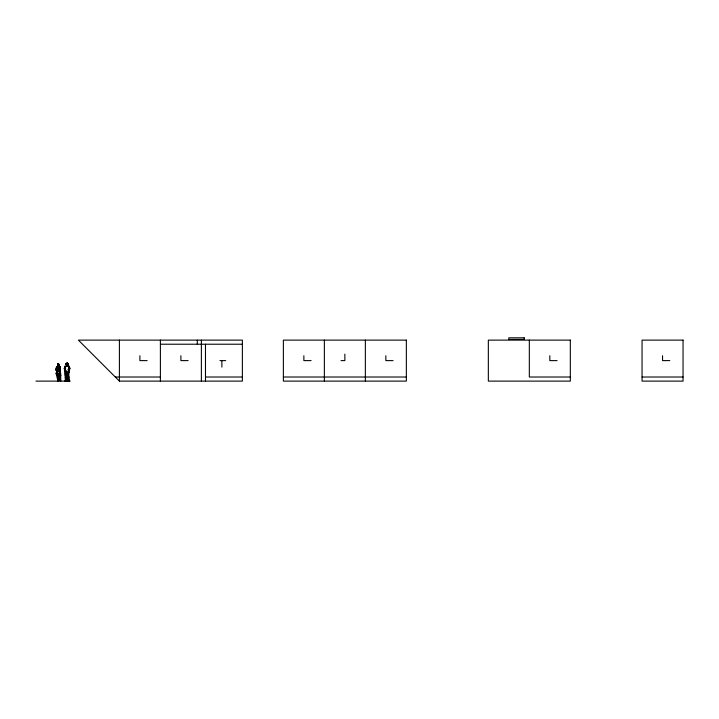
<?xml version="1.0" encoding="UTF-8"?>
<svg xmlns="http://www.w3.org/2000/svg" width="719" height="719" viewBox="0 0 719 719"><rect width="100%" height="100%" fill="white"/><g stroke="black" fill="none" stroke-linecap="round" stroke-linejoin="round"><path stroke-width="1.08" d="M67.343 373.035L66.463 376.432L66.867 381.16L65.465 381.124L66.184 380.549L66.696 377.358L65.771 374.797L67.343 373.035L69.024 377.017L68.826 380.297L69.914 381.106L67.811 381.169L68.341 375.848L67.73 376.262C64.755 369.26 69.725 383.515 64.845 381.115L65.33 380.396L65.034 368.505L65.582 370.375M65.025 372.361L65.672 367.562M66.705 364.227L65.815 363.949L68.368 364.012L66.247 364.156L67.577 364.003L67.065 366.357L66.391 365.665L64.944 366.25L64.252 368.802L65.213 370.285M59.416 371.57L59.866 369.818L60.63 373.512L60.117 373.709L59.911 369.126L59.416 371.57L60.414 366.978L59.758 367.652L60.108 369.836L57.178 369.997L56.01 373.826L58.356 373.835L58.149 381.079L57.745 373.592L60.162 373.655C61.214 374.761 60.576 384.117 60.477 379.497L59.785 379.614L59.866 375.066L59.003 373.601L59.605 380.18L60.594 381.115L59.911 379.758L59.74 373.835L58.841 373.889M60.108 369.836L57.178 369.997L56.756 370.923L57.241 372.442L56.1 370.168L56.118 368.137L58.104 365.513L58.239 363.706L59.335 365.153L58.509 367.76L58.104 365.513L59.335 365.153M57.538 373.709L58.023 369.854L57.538 373.709L56.576 373.817L56.477 371.903L57.7 380.719L58.194 380.18L57.475 375.336M65.762 381.187L65.851 378.41M57.08 371.921L56.1 370.168L56.567 367.229L59.066 365.594L59.111 364.344L58.05 364.173L57.556 366.537L58.194 365.908L58.67 366.555M60.63 373.512L59.74 373.835L60.585 375.606L59.911 379.758M59.749 377.008L59.605 380.18L60.782 381.151L59.785 379.614M59.066 365.594L58.392 365.872L58.239 363.706L57.484 364.191L58.365 366.438M67.586 380.576L67.586 373.817L68.278 375.084L68.368 380.908L69.914 381.106L67.811 381.169L67.586 380.576L68.368 380.908L68.934 379.587L69.428 381.106L68.826 380.297M58.194 380.18L58.149 381.079L57.835 379.605M68.772 372.837L69.006 368.038L68.656 381.061L68.934 379.587M66.75 370.77L65.977 371.849L65.771 374.797L66.687 373.952M57.709 367.715L56.45 367.193L56.226 369.997L56.756 370.923L56.999 368.101L57.709 367.715L57.817 369.809M66.993 374.105L66.525 373.808L67.092 373.179L66.696 377.358L65.357 377.493L66.867 381.16M65.977 371.849L68.341 371.777L69.006 366.16L67.559 365.18L66.391 365.665M58.032 367.481L58.194 365.908M58.356 373.835L57.736 377.241M60.153 367.112L58.796 366.088L58.949 365.198M59.362 369.665L60.414 366.978L58.796 366.088L59.111 364.344L58.392 365.872M59.605 369.943L60.019 367.751M64.953 368.928L64.252 368.802L64.944 366.25M68.772 370.438L69.887 368.838L69.581 367.166L67.865 365.576L67.065 366.357L67.128 363.949M69.024 372.172L69.231 371.319L68.341 371.777M66.229 364.039L67.11 362.906L67.514 363.176C69.168 364.937 64.359 364.218 67.11 362.906L67.981 364.021M56.756 370.923L57.178 369.997M59.686 369.791L59.758 367.652M59.452 371.363L60.225 369.845M67.963 369.674L68.745 368.344M67.433 364.371L66.804 365.117L66.22 364.218M68.665 370.168L69.887 368.838L68.925 366.088L67.82 366.223M65.896 364.182L67.64 363.868M65.357 377.493L66.247 376.918M56.01 373.826L56.873 373.583M57.223 373.682L56.576 373.817M65.869 363.994L66.804 363.904M57.7 380.719L56.999 373.835L58.652 373.583L57.969 373.556M66.705 365.62L67.865 365.576L67.577 364.003M57.664 368.218L59.596 367.975M66.642 363.284L67.514 363.176L67.73 364.138M60.585 375.606L59.506 375.606M66.741 363.841L67.523 363.832M160.391 344.221L242.375 344.221M147.134 360.614L139.899 360.614L139.899 355.743M188.126 360.614L180.891 360.614L180.891 355.743M219.933 360.614L225.73 360.614M311.102 360.614L303.867 360.614L303.867 355.743M341.013 360.614L344.859 360.614L344.859 354.125M393.086 360.614L385.851 360.614L385.851 355.743M557.054 360.614L549.819 360.614L549.819 355.743M669.784 360.614L662.55 360.614L662.55 355.743M115.301 377.017L160.391 377.017M205.481 377.017L242.375 377.017M283.367 377.017L406.352 377.017M570.32 377.017L529.328 377.017L529.328 340.123M642.058 377.017L683.05 377.017M35.95 381.115L69.626 381.115M119.399 381.115L242.375 381.115L242.375 340.123L78.407 340.123L119.399 381.115L119.399 340.123M59.003 373.601L60.162 373.655L58.913 369.809M57.484 364.191L58.158 364.227M65.33 380.396L66.876 380.836M58.104 365.513L58.796 366.088M68.179 363.85L67.2 364.263L68.341 363.985M64.692 367.427L65.672 370.303M57.268 371.768L56.567 367.229M56.999 373.835L57.709 376.513M67.092 373.179L67.73 376.262M64.989 373.332L65.375 376.208M60.639 373.745L60.827 375.615M65.034 368.505L65.321 371.912M59.866 369.818L60.117 373.709M365.36 340.123L365.36 381.115M324.359 340.123L324.359 381.115M221.883 360.614L221.883 367.112M205.481 344.221L205.481 381.115M201.383 340.123L201.383 381.115M197.285 340.123L197.285 344.221M160.391 340.123L160.391 381.115M524.205 337.813L508.827 337.813L508.827 339.386L524.205 339.386L524.205 337.813M406.352 340.123L283.367 340.123L283.367 381.115L406.352 381.115L406.352 340.123M570.32 340.123L488.336 340.123L488.336 381.115L570.32 381.115L570.32 340.123M683.05 340.123L642.058 340.123L642.058 381.115L683.05 381.115L683.05 340.123"/></g></svg>
